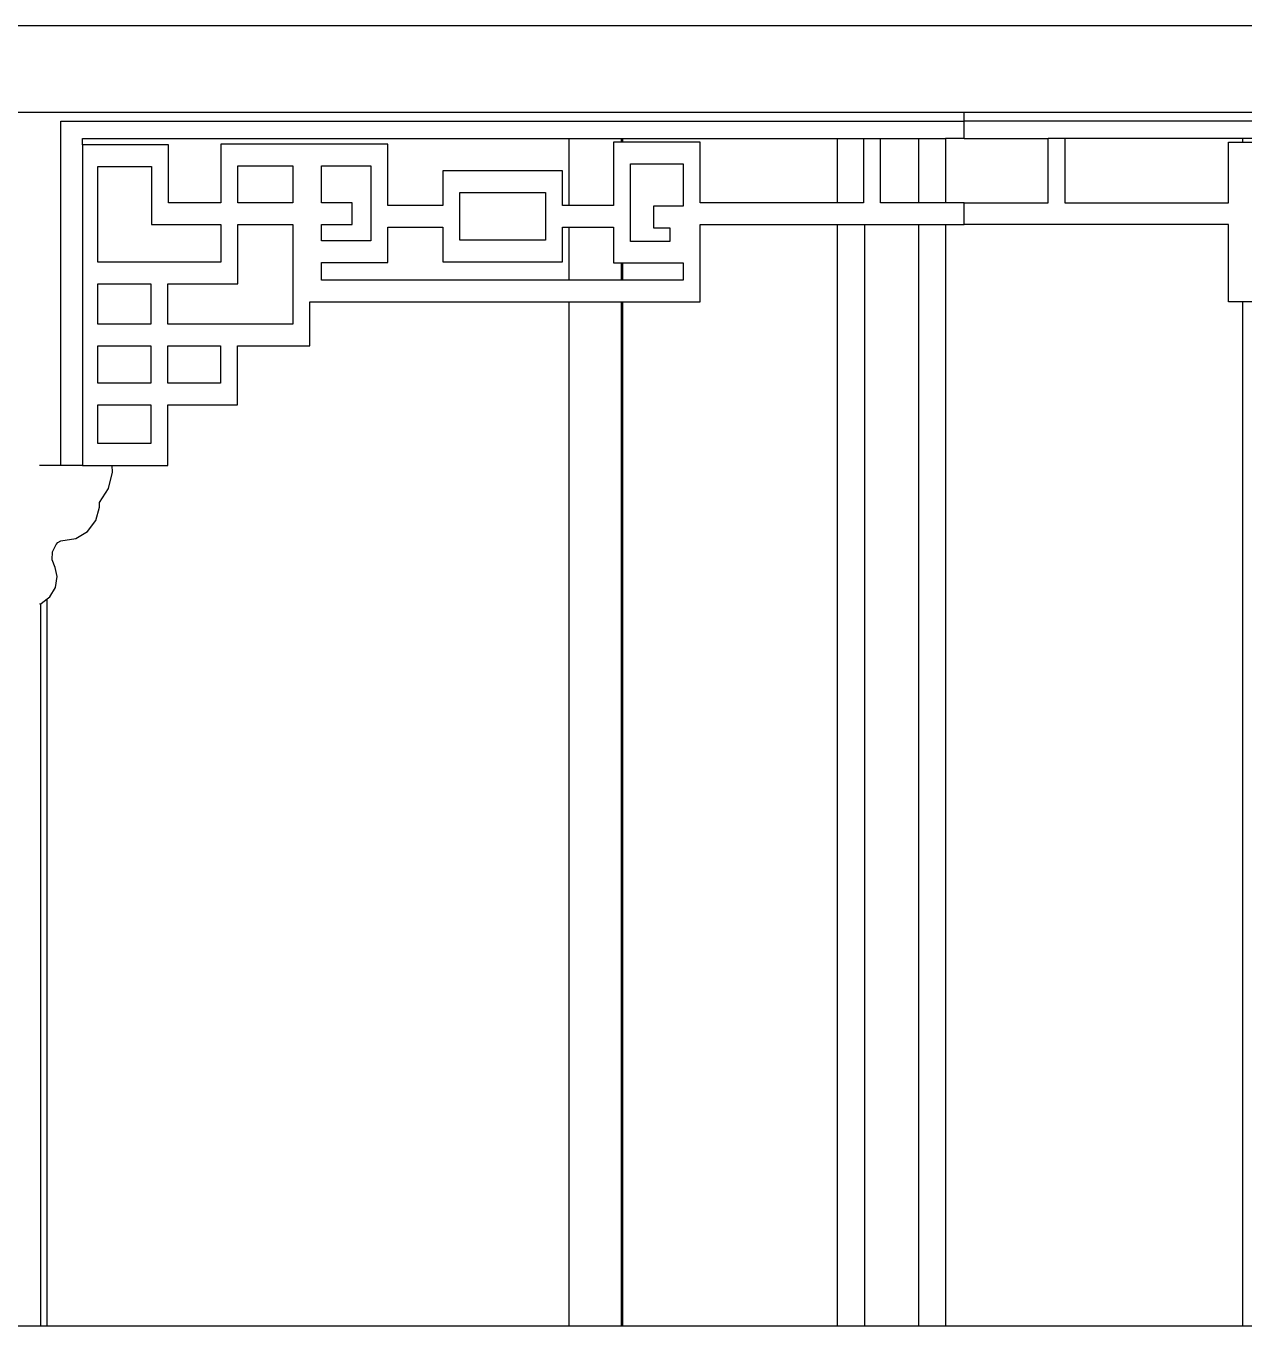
# Model space of a CAD drawing. Extents: x -24961 to 905641, y -154323 to 635957.
# Drawn here: x 394727 to 396981, y -114570 to -112165 of the extents above; entities that cross this region are included whole.
import ezdxf

# ---------------------------------------------------------------- set-up
doc = ezdxf.new("R2010")
doc.units = 0
doc.header["$LTSCALE"] = 1000
doc.header["$MEASUREMENT"] = 0
doc.layers.add('窗', color=154, linetype='Continuous')

msp = doc.modelspace()

# ---------------------------------------------------------------- linework, layer by layer
for p, q in [((405628.2, -112164.5), (393688.7, -112164.5)), ((396463.2, -112324.5), (394701.8, -112324.5)), ((396463.2, -112340.8), (396463.2, -112324.5)), ((398224.1, -112324.5), (396463.2, -112324.5)), ((394791, -112340.8), (396463.2, -112340.8)), ((394791, -112977.5), (394791, -112340.8)), ((398135.4, -112340.8), (396463.2, -112340.8)), ((396463.2, -112372.8), (396463.2, -112340.8)), ((394831.1, -112384.3), (394831.1, -112372.8)), ((394831.1, -112372.8), (395731.5, -112372.8)), ((395731.5, -112372.8), (395731.5, -112496.6)), ((395731.5, -112372.8), (395828.2, -112372.8)), ((395813.8, -112379.7), (395813.8, -112496.6)), ((395828.2, -112379.7), (395813.8, -112379.7)), ((395828.2, -112372.8), (395828.2, -112379.7)), ((395828.2, -112372.8), (395831.5, -112372.8)), ((395831.5, -112379.7), (395828.2, -112379.7)), ((395831.5, -112379.7), (395831.5, -112372.8)), ((395831.5, -112372.8), (396228.2, -112372.8)), ((395974.3, -112379.7), (395831.5, -112379.7)), ((395974.3, -112492), (395974.3, -112379.7)), ((396228.2, -112372.8), (396228.2, -112492)), ((396228.2, -112372.8), (396276.8, -112372.8)), ((396276.8, -112372.8), (396276.8, -112492)), ((396276.8, -112372.8), (396308.2, -112372.8)), ((396308.2, -112492), (396308.2, -112372.8)), ((396308.2, -112372.8), (396378.2, -112372.8)), ((396378.2, -112372.8), (396378.2, -112492)), ((396378.2, -112372.8), (396428.2, -112372.8)), ((396428.2, -112372.8), (396428.2, -112492)), ((396463.2, -112372.8), (396428.2, -112372.8)), ((396463.2, -112372.8), (396618.2, -112372.8)), ((396618.2, -112492), (396618.2, -112372.8)), ((396649.5, -112372.8), (396618.2, -112372.8)), ((396649.5, -112372.8), (396649.5, -112492)), ((396978.2, -112372.8), (396649.5, -112372.8)), ((396952.1, -112492), (396952.1, -112379.7)), ((396952.1, -112379.7), (396978.2, -112379.7)), ((396978.2, -112372.8), (396978.2, -112379.7)), ((397028.2, -112372.8), (396978.2, -112372.8)), ((396978.2, -112379.7), (397028.2, -112379.7)), ((394990.6, -112384.3), (394831.1, -112384.3)), ((394831.1, -112384.3), (394831.1, -112977.5)), ((394990.6, -112491.7), (394990.6, -112384.3)), ((395087.2, -112383.4), (395087.2, -112491.7)), ((395396.5, -112383.4), (395087.2, -112383.4)), ((395396.5, -112496.6), (395396.5, -112383.4)), ((394859.4, -112601.5), (394859.4, -112424.3)), ((394859.4, -112424.3), (394959.2, -112424.3)), ((394959.2, -112424.3), (394959.2, -112531.7)), ((395118.6, -112423.4), (395220.6, -112423.4)), ((395118.6, -112491.7), (395118.6, -112423.4)), ((395220.6, -112423.4), (395220.6, -112491.7)), ((395273.4, -112423.4), (395365.1, -112423.4)), ((395273.4, -112491.7), (395273.4, -112423.4)), ((395365.1, -112423.4), (395365.1, -112561.9)), ((395845.2, -112419.7), (395943, -112419.7)), ((395845.2, -112563), (395845.2, -112419.7)), ((395943, -112419.7), (395943, -112498)), ((395498.1, -112432.5), (395498.1, -112496.6)), ((395719.4, -112432.5), (395498.1, -112432.5)), ((395719.4, -112496.6), (395719.4, -112432.5)), ((395529.5, -112560.8), (395529.5, -112472.5)), ((395529.5, -112472.5), (395688, -112472.5)), ((395688, -112472.5), (395688, -112560.8)), ((395087.2, -112491.7), (394990.6, -112491.7)), ((395220.6, -112491.7), (395118.6, -112491.7)), ((395330.5, -112491.7), (395273.4, -112491.7)), ((395330.5, -112531.7), (395330.5, -112491.7)), ((395498.1, -112496.6), (395396.5, -112496.6)), ((395731.5, -112496.6), (395719.4, -112496.6)), ((395813.8, -112496.6), (395731.5, -112496.6)), ((395888.1, -112498), (395888.1, -112538)), ((395943, -112498), (395888.1, -112498)), ((396228.2, -112492), (395974.3, -112492)), ((396276.8, -112492), (396228.2, -112492)), ((396378.2, -112492), (396308.2, -112492)), ((396428.2, -112492), (396378.2, -112492)), ((396463.2, -112492), (396428.2, -112492)), ((396463.2, -112532), (396463.2, -112492)), ((396463.2, -112492), (396618.2, -112492)), ((396649.5, -112492), (396952.1, -112492)), ((394959.2, -112531.7), (395087.2, -112531.7)), ((395087.2, -112531.7), (395087.2, -112601.5)), ((395118.6, -112531.7), (395220.6, -112531.7)), ((395118.6, -112641.5), (395118.6, -112531.7)), ((395220.6, -112531.7), (395220.6, -112716.5)), ((395273.4, -112531.7), (395330.5, -112531.7)), ((395273.4, -112561.9), (395273.4, -112531.7)), ((395396.5, -112536.6), (395498.1, -112536.6)), ((395396.5, -112601.9), (395396.5, -112536.6)), ((395498.1, -112536.6), (395498.1, -112600.8)), ((395719.4, -112600.8), (395719.4, -112536.6)), ((395719.4, -112536.6), (395731.5, -112536.6)), ((395731.5, -112536.6), (395731.5, -112634.9)), ((395731.5, -112536.6), (395813.8, -112536.6)), ((395813.8, -112536.6), (395813.8, -112603)), ((395888.1, -112538), (395918.1, -112538)), ((395918.1, -112538), (395918.1, -112563)), ((395974.3, -112674.9), (395974.3, -112532)), ((395974.3, -112532), (396228.2, -112532)), ((396228.2, -112532), (396278.2, -112532)), ((396278.2, -112532), (396378.2, -112532)), ((396378.2, -112532), (396428.2, -112532)), ((396428.2, -112532), (396463.2, -112532)), ((396952.1, -112532), (396463.2, -112532)), ((396952.1, -112674.9), (396952.1, -112532)), ((395365.1, -112561.9), (395273.4, -112561.9)), ((395688, -112560.8), (395529.5, -112560.8)), ((395918.1, -112563), (395845.2, -112563)), ((395087.2, -112601.5), (394859.4, -112601.5)), ((395273.4, -112601.9), (395396.5, -112601.9)), ((395273.4, -112634.9), (395273.4, -112601.9)), ((395498.1, -112600.8), (395719.4, -112600.8)), ((395813.8, -112603), (395828.2, -112603)), ((395828.2, -112603), (395828.2, -112634.9)), ((395828.2, -112603), (395831.5, -112603)), ((395831.5, -112634.9), (395831.5, -112603)), ((395831.5, -112603), (395943, -112603)), ((395943, -112603), (395943, -112634.9)), ((394859.4, -112716.5), (394859.4, -112641.5)), ((394859.4, -112641.5), (394957.6, -112641.5)), ((394957.6, -112641.5), (394957.6, -112716.5)), ((394989, -112641.5), (395118.6, -112641.5)), ((394989, -112716.5), (394989, -112641.5)), ((395731.5, -112634.9), (395273.4, -112634.9)), ((395828.2, -112634.9), (395731.5, -112634.9)), ((395831.5, -112634.9), (395828.2, -112634.9)), ((395943, -112634.9), (395831.5, -112634.9)), ((395252, -112756.5), (395252, -112674.9)), ((395252, -112674.9), (395731.5, -112674.9)), ((395731.5, -112674.9), (395731.5, -114570)), ((395731.5, -112674.9), (395828.2, -112674.9)), ((395828.2, -112674.9), (395828.2, -114570)), ((395828.2, -112674.9), (395831.5, -112674.9)), ((395831.5, -112674.9), (395974.3, -112674.9)), ((396978.2, -112674.9), (396952.1, -112674.9)), ((397028.2, -112674.9), (396978.2, -112674.9)), ((394957.6, -112716.5), (394859.4, -112716.5)), ((395220.6, -112716.5), (394989, -112716.5)), ((394859.4, -112825.7), (394859.4, -112756.5)), ((394859.4, -112756.5), (394957.6, -112756.5)), ((394957.6, -112756.5), (394957.6, -112825.7)), ((394989, -112756.5), (395086.4, -112756.5)), ((394989, -112825.7), (394989, -112756.5)), ((395086.4, -112756.5), (395086.4, -112825.7)), ((395117.8, -112756.5), (395252, -112756.5)), ((395117.8, -112865.7), (395117.8, -112756.5)), ((394957.6, -112825.7), (394859.4, -112825.7)), ((395086.4, -112825.7), (394989, -112825.7)), ((394859.4, -112936.9), (394859.4, -112865.7)), ((394859.4, -112865.7), (394957.6, -112865.7)), ((394957.6, -112865.7), (394957.6, -112936.9)), ((394989, -112865.7), (395117.8, -112865.7)), ((394989, -112977.5), (394989, -112865.7)), ((394957.6, -112936.9), (394859.4, -112936.9)), ((394791, -112977.5), (394751.6, -112977.5)), ((394831.1, -112977.5), (394791, -112977.5)), ((394831.1, -112977.5), (394886.4, -112977.5)), ((394886.6, -112989.9), (394886.4, -112977.5)), ((394886.4, -112977.5), (394989, -112977.5)), ((394879.6, -113020.2), (394886.6, -112989.9)), ((394862.5, -113046.1), (394879.6, -113020.2)), ((394856.2, -113079.5), (394862.6, -113054.7)), ((394862.6, -113054.7), (394862.5, -113046.1)), ((394840.8, -113100), (394856.2, -113079.5)), ((394818.6, -113113), (394840.8, -113100)), ((394775.9, -113137.4), (394782.4, -113123.8)), ((394782.4, -113123.8), (394785.7, -113120)), ((394785.7, -113120), (394791.2, -113117.3)), ((394791.2, -113117.3), (394818.6, -113113)), ((394775.3, -113152.4), (394775.9, -113137.4)), ((394780.5, -113166.5), (394775.3, -113152.4)), ((394784.3, -113183.1), (394780.5, -113166.5)), ((394781.5, -113203.3), (394784.3, -113183.1)), ((394754.5, -113232.9), (394765.9, -113224.5)), ((394765.9, -113224.5), (394771, -113220.8)), ((394765.9, -114570), (394765.9, -113224.5)), ((394771, -113220.8), (394781.5, -113203.3)), ((394751.6, -113233.6), (394753.9, -113233)), ((394753.9, -113233), (394754.5, -113232.9)), ((394753.9, -114570), (394753.9, -113233)), ((394753.9, -114570), (394457.9, -114570)), ((394765.9, -114570), (394753.9, -114570)), ((395731.5, -114570), (394765.9, -114570)), ((395828.2, -114570), (395731.5, -114570)), ((395831.5, -114570), (395828.2, -114570)), ((396228.2, -114570), (395831.5, -114570)), ((396278.2, -114570), (396228.2, -114570)), ((396378.2, -114570), (396278.2, -114570)), ((396428.2, -114570), (396378.2, -114570)), ((396978.2, -114570), (396428.2, -114570)), ((397028.2, -114570), (396978.2, -114570))]:
    msp.add_line(p, q)
at = {"layer": '窗'}
for p, q in [((396228.2, -112532), (396228.2, -114570)), ((396278.2, -112532), (396278.2, -114570)), ((396378.2, -112532), (396378.2, -114570)), ((396428.2, -112532), (396428.2, -114570)), ((395831.5, -114570), (395831.5, -112674.9)), ((396978.2, -112674.9), (396978.2, -114570))]:
    msp.add_line(p, q, dxfattribs=at)

doc.saveas('drawing.dxf')
